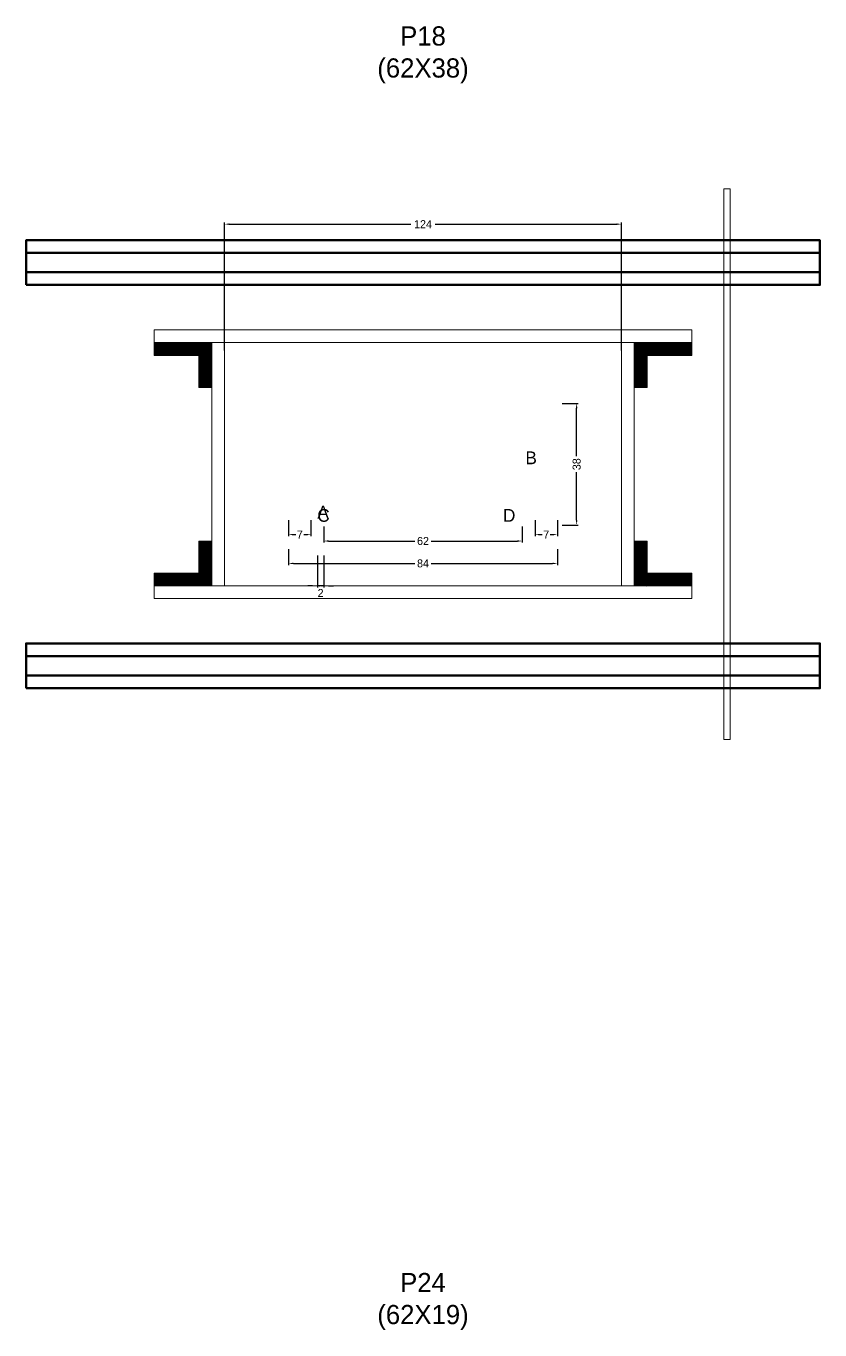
# Model space of a CAD drawing. Header units: centimetres. Extents: x -12000 to 4115, y -10266 to 2668.
# Drawn here: x -124 to 124, y -3550.5 to -3143.1 of the extents above; entities that cross this region are included whole.
import ezdxf

# ---------------------------------------------------------------- set-up
doc = ezdxf.new("R2010")
doc.units = ezdxf.units.CM
for name, color, linetype in [('COTA', 241, 'Continuous'), ('GRAVATA', 224, 'Continuous'), ('Hachura', 251, 'Continuous'), ('NOMENCLATURA', 7, 'Continuous'), ('SARRAFO', 251, 'Continuous')]:
    doc.layers.add(name, color=color, linetype=linetype)
doc.dimstyles.new('cotax2', dxfattribs={"dimtxt": 2.5, "dimasz": 1.5, "dimexe": 0.5, "dimexo": 0.5, "dimgap": 0.5, "dimtad": 1, "dimcen": 2.5, "dimazin": 3, "dimtfac": 1, "dimtmove": 0, "dimatfit": 3})

# ---------------------------------------------------------------- blocks, each defined once
blk = doc.blocks.new('_CLOSEDFILLED')
at = {"color": 0, "linetype": 'BYBLOCK'}
blk.add_solid([(-1, 0.16), (0, 0), (-1, -0.16)], dxfattribs=at)
blk = doc.blocks.new('*D248')
for p, q in [((-42, -3306.5), (-42, -3311.5)), ((42, -3306.5), (42, -3311.5)), ((-40.5, -3311), (-2.5, -3311)), ((2.5, -3311), (40.5, -3311))]:
    blk.add_line(p, q)
at = {"layer": 'Defpoints'}
for p in [(-42, -3306), (42, -3306), (-42, -3311)]:
    blk.add_point(p, dxfattribs=at)
at = {"layer": 'COTA', "xscale": 1.5, "yscale": 1.5, "rotation": 180}
blk.add_blockref('_CLOSEDFILLED', (-42, -3311), dxfattribs=at)
at = {"layer": 'COTA', "xscale": 1.5, "yscale": 1.5}
blk.add_blockref('_CLOSEDFILLED', (42, -3311), dxfattribs=at)
at = {"layer": 'COTA', "insert": (0, -3311), "char_height": 2.5, "attachment_point": 5}
blk.add_mtext('84', dxfattribs=at)
blk = doc.blocks.new('*D249')
for p, q in [((-31, -3299.5), (-31, -3304.5)), ((31, -3299.5), (31, -3304.5)), ((-29.5, -3304), (-2.5, -3304)), ((2.5, -3304), (29.5, -3304))]:
    blk.add_line(p, q)
at = {"layer": 'Defpoints'}
for p in [(-31, -3299), (31, -3299), (-31, -3304)]:
    blk.add_point(p, dxfattribs=at)
at = {"layer": 'COTA', "xscale": 1.5, "yscale": 1.5, "rotation": 180}
blk.add_blockref('_CLOSEDFILLED', (-31, -3304), dxfattribs=at)
at = {"layer": 'COTA', "xscale": 1.5, "yscale": 1.5}
blk.add_blockref('_CLOSEDFILLED', (31, -3304), dxfattribs=at)
at = {"layer": 'COTA', "insert": (0, -3304), "char_height": 2.5, "attachment_point": 5}
blk.add_mtext('62', dxfattribs=at)
blk = doc.blocks.new('*D250')
for p, q in [((43.5, -3261), (48.5, -3261)), ((48, -3277.5), (48, -3262.5)), ((48, -3297.5), (48, -3282.5)), ((43.5, -3299), (48.5, -3299))]:
    blk.add_line(p, q)
at = {"layer": 'Defpoints'}
for p in [(43, -3261), (43, -3299), (48, -3299)]:
    blk.add_point(p, dxfattribs=at)
at = {"layer": 'COTA', "xscale": 1.5, "yscale": 1.5}
for p, rotation in [((48, -3261), 90), ((48, -3299), 270)]:
    blk.add_blockref('_CLOSEDFILLED', p, dxfattribs=dict(at, rotation=rotation))
at = {"layer": 'COTA', "insert": (48, -3280), "char_height": 2.5, "attachment_point": 5, "rotation": 90}
blk.add_mtext('38', dxfattribs=at)
blk = doc.blocks.new('*D251')
for p, q in [((-42, -3297.5), (-42, -3302.5)), ((-35, -3297.5), (-35, -3302.5)), ((-40.5, -3302), (-39.75, -3302)), ((-37.25, -3302), (-36.5, -3302))]:
    blk.add_line(p, q)
at = {"layer": 'Defpoints'}
for p in [(-42, -3297), (-35, -3297), (-42, -3302)]:
    blk.add_point(p, dxfattribs=at)
at = {"layer": 'COTA', "xscale": 1.5, "yscale": 1.5, "rotation": 180}
blk.add_blockref('_CLOSEDFILLED', (-42, -3302), dxfattribs=at)
at = {"layer": 'COTA', "xscale": 1.5, "yscale": 1.5}
blk.add_blockref('_CLOSEDFILLED', (-35, -3302), dxfattribs=at)
at = {"layer": 'COTA', "insert": (-38.5, -3302), "char_height": 2.5, "attachment_point": 5}
blk.add_mtext('7', dxfattribs=at)
blk = doc.blocks.new('*D252')
for p, q in [((35, -3297.5), (35, -3302.5)), ((42, -3297.5), (42, -3302.5)), ((36.5, -3302), (37.25, -3302)), ((39.75, -3302), (40.5, -3302))]:
    blk.add_line(p, q)
at = {"layer": 'Defpoints'}
for p in [(35, -3297), (42, -3297), (35, -3302)]:
    blk.add_point(p, dxfattribs=at)
at = {"layer": 'COTA', "xscale": 1.5, "yscale": 1.5, "rotation": 180}
blk.add_blockref('_CLOSEDFILLED', (35, -3302), dxfattribs=at)
at = {"layer": 'COTA', "xscale": 1.5, "yscale": 1.5}
blk.add_blockref('_CLOSEDFILLED', (42, -3302), dxfattribs=at)
at = {"layer": 'COTA', "insert": (38.5, -3302), "char_height": 2.5, "attachment_point": 5}
blk.add_mtext('7', dxfattribs=at)
blk = doc.blocks.new('*D253')
for p, q in [((-62, -3244.5), (-62, -3204.5)), ((-60.5, -3205), (-3.75, -3205)), ((3.75, -3205), (60.5, -3205)), ((62, -3244.5), (62, -3204.5))]:
    blk.add_line(p, q)
at = {"layer": 'Defpoints'}
for p in [(-62, -3205), (-62, -3245), (62, -3245)]:
    blk.add_point(p, dxfattribs=at)
at = {"layer": 'COTA', "xscale": 1.5, "yscale": 1.5, "rotation": 180}
blk.add_blockref('_CLOSEDFILLED', (-62, -3205), dxfattribs=at)
at = {"layer": 'COTA', "xscale": 1.5, "yscale": 1.5}
blk.add_blockref('_CLOSEDFILLED', (62, -3205), dxfattribs=at)
at = {"layer": 'COTA', "insert": (0, -3205), "char_height": 2.5, "attachment_point": 5}
blk.add_mtext('124', dxfattribs=at)

msp = doc.modelspace()

# ---------------------------------------------------------------- hatches: boundary and pattern name
at = {"layer": 'SARRAFO'}
h = msp.add_hatch(dxfattribs=at)
h.set_pattern_fill('SOLID', scale=2)
h.paths.add_polyline_path([(-84, -3246), (-70, -3246), (-70, -3242), (-84, -3242)])
h = msp.add_hatch(dxfattribs=at)
h.set_pattern_fill('SOLID', scale=2)
h.paths.add_polyline_path([(-70, -3256), (-66, -3256), (-66, -3242), (-70, -3242)])
h = msp.add_hatch(dxfattribs=at)
h.set_pattern_fill('SOLID', scale=2)
h.paths.add_polyline_path([(66, -3256), (70, -3256), (70, -3242), (66, -3242)])
h = msp.add_hatch(dxfattribs=at)
h.set_pattern_fill('SOLID', scale=2)
h.paths.add_polyline_path([(70, -3246), (84, -3246), (84, -3242), (70, -3242)])
h = msp.add_hatch(dxfattribs=at)
h.set_pattern_fill('SOLID', scale=2)
h.paths.add_polyline_path([(-70, -3318), (-66, -3318), (-66, -3304), (-70, -3304)])
h = msp.add_hatch(dxfattribs=at)
h.set_pattern_fill('SOLID', scale=2)
h.paths.add_polyline_path([(66, -3318), (70, -3318), (70, -3304), (66, -3304)])
h = msp.add_hatch(dxfattribs=at)
h.set_pattern_fill('SOLID', scale=2)
h.paths.add_polyline_path([(-84, -3318), (-70, -3318), (-70, -3314), (-84, -3314)])
h = msp.add_hatch(dxfattribs=at)
h.set_pattern_fill('SOLID', scale=2)
h.paths.add_polyline_path([(70, -3318), (84, -3318), (84, -3314), (70, -3314)])

# ---------------------------------------------------------------- linework, layer by layer
at = {"layer": 'GRAVATA', "lineweight": 50}
for points in [[(-124, -3224), (124, -3224), (124, -3210), (-124, -3210)], [(-124, -3220), (124, -3220), (124, -3214), (-124, -3214)], [(-124, -3350), (124, -3350), (124, -3336), (-124, -3336)], [(-124, -3346), (124, -3346), (124, -3340), (-124, -3340)]]:
    msp.add_lwpolyline(points, close=True, dxfattribs=at)
at = {"layer": 'Hachura', "lineweight": 13}
msp.add_lwpolyline([(94, -3366), (96, -3366), (96, -3194), (94, -3194)], close=True, dxfattribs=at)
at = {"layer": 'Hachura', "lineweight": 18}
for points in [[(-84, -3242), (84, -3242), (84, -3238), (-84, -3238)], [(-66, -3318), (-62, -3318), (-62, -3242), (-66, -3242)], [(62, -3318), (66, -3318), (66, -3242), (62, -3242)], [(-84, -3322), (84, -3322), (84, -3318), (-84, -3318)]]:
    msp.add_lwpolyline(points, close=True, dxfattribs=at)
at = {"layer": 'SARRAFO', "lineweight": 13}
for points in [[(-84, -3246), (-70, -3246), (-70, -3242), (-84, -3242)], [(-70, -3256), (-66, -3256), (-66, -3242), (-70, -3242)], [(66, -3256), (70, -3256), (70, -3242), (66, -3242)], [(70, -3246), (84, -3246), (84, -3242), (70, -3242)], [(-70, -3318), (-66, -3318), (-66, -3304), (-70, -3304)], [(66, -3318), (70, -3318), (70, -3304), (66, -3304)], [(-84, -3318), (-70, -3318), (-70, -3314), (-84, -3314)], [(70, -3318), (84, -3318), (84, -3314), (70, -3314)]]:
    msp.add_lwpolyline(points, close=True, dxfattribs=at)

# ---------------------------------------------------------------- texts
at = {"layer": 'NOMENCLATURA'}
for s, p in [('B', (32, -3280)), ('A', (-33, -3297)), ('C', (-33, -3298)), ('D', (25, -3298))]:
    msp.add_text(s, height=4, dxfattribs=at).set_placement(p)
at = {"layer": 'NOMENCLATURA', "char_height": 6, "attachment_point": 8}
for s, insert in [('P18\\P(62X38)', (0, -3161)), ('P24\\P(62X19)', (0, -3550.5))]:
    msp.add_mtext(s, dxfattribs=dict(at, insert=insert))

# ---------------------------------------------------------------- dimensions: what is measured, and where the dimension line sits
at = {"layer": 'COTA'}
for base, p1, p2, picture, middle in [((-62, -3205), (-62, -3245), (62, -3245), '*D253', (0, -3205)), ((-42, -3302), (-42, -3297), (-35, -3297), '*D251', (-38.5, -3302)), ((-31, -3304), (-31, -3299), (31, -3299), '*D249', (0, -3304)), ((35, -3302), (35, -3297), (42, -3297), '*D252', (38.5, -3302)), ((-42, -3311), (-42, -3306), (42, -3306), '*D248', (0, -3311))]:
    dim = msp.add_linear_dim(base=base, p1=p1, p2=p2, dimstyle='cotax2', dxfattribs=at)
    dim.commit()
    dim.dimension.update_dxf_attribs({"geometry": picture, "text_midpoint": middle})
dim = msp.add_linear_dim(base=(48, -3299), p1=(43, -3299), p2=(43, -3261), angle=90, dimstyle='cotax2', dxfattribs=at)
dim.commit()
dim.dimension.update_dxf_attribs({"geometry": '*D250', "text_midpoint": (48, -3280)})
msp.add_linear_dim(base=(-31, -3318), p1=(-31, -3308), p2=(-33, -3308), dimstyle='cotax2', dxfattribs=at).render()

doc.saveas('drawing.dxf')
